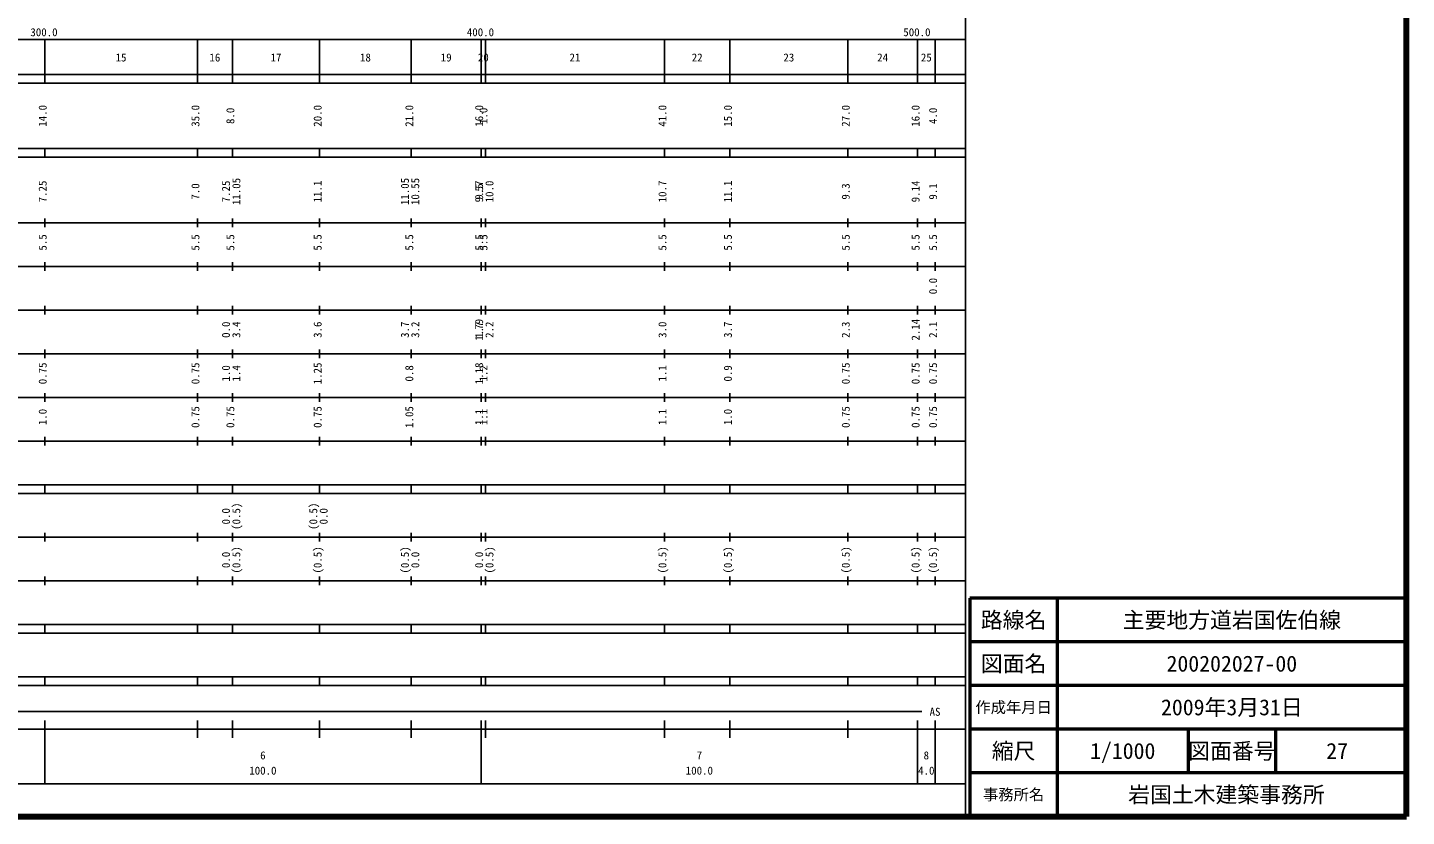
# Model space of a CAD drawing. Units: millimetres on the paper, enlarged 1000 times. Extents: x 40000 to 680000, y 20000 to 380000.
# Drawn here: x 364084 to 680000, y 20000 to 200723 of the extents above; entities that cross this region are included whole.
import ezdxf
from ezdxf.enums import TextEntityAlignment as Align

# ---------------------------------------------------------------- set-up
doc = ezdxf.new("R2010")
doc.units = ezdxf.units.MM
doc.header["$LTSCALE"] = 1000
for name, color, linetype, lineweight in [('M-TTL', 2, 'Continuous', 140), ('M-TTL-BAND', 7, 'Continuous', 25), ('M-TTL-FRAM', 2, 'Continuous', 50), ('M-TTL-LINE', 7, 'Continuous', 50)]:
    doc.layers.add(name, color=color, linetype=linetype, lineweight=lineweight)
doc.layers.add('M-TTL-TXT', color=7, linetype='Continuous')
doc.styles.add('ＭＳ ゴシック', font='')
doc.styles.get('ＭＳ ゴシック').set_extended_font_data('MS Gothic')

msp = doc.modelspace()

# ---------------------------------------------------------------- linework, layer by layer
at = {"layer": 'M-TTL'}
for p, q in [((680000, 20000), (680000, 380000)), ((40000, 20000), (680000, 20000))]:
    msp.add_line(p, q, dxfattribs=at)
at = {"layer": 'M-TTL-BAND'}
for p, q in [((579000, 20000), (579000, 370000)), ((68000, 198000), (579000, 198000)), ((368000, 188000), (368000, 198000)), ((403000, 188000), (403000, 198000)), ((411000, 188000), (411000, 198000)), ((431000, 188000), (431000, 198000)), ((452000, 188000), (452000, 198000)), ((468000, 188000), (468000, 198000)), ((469000, 188000), (469000, 198000)), ((510000, 188000), (510000, 198000)), ((525000, 188000), (525000, 198000)), ((552000, 188000), (552000, 198000)), ((568000, 188000), (568000, 198000)), ((572000, 188000), (572000, 198000)), ((40000, 190000), (579000, 190000)), ((40000, 188000), (579000, 188000)), ((40000, 173000), (579000, 173000)), ((40000, 171000), (579000, 171000)), ((368000, 171000), (368000, 173000)), ((403000, 171000), (403000, 173000)), ((411000, 171000), (411000, 173000)), ((431000, 171000), (431000, 173000)), ((452000, 171000), (452000, 173000)), ((468000, 171000), (468000, 173000)), ((469000, 171000), (469000, 173000)), ((510000, 171000), (510000, 173000)), ((525000, 171000), (525000, 173000)), ((552000, 171000), (552000, 173000)), ((568000, 171000), (568000, 173000)), ((572000, 171000), (572000, 173000)), ((40000, 156000), (579000, 156000)), ((368000, 155000), (368000, 157000)), ((403000, 155000), (403000, 157000)), ((411000, 155000), (411000, 157000)), ((431000, 155000), (431000, 157000)), ((452000, 155000), (452000, 157000)), ((468000, 155000), (468000, 157000)), ((469000, 155000), (469000, 157000)), ((510000, 155000), (510000, 157000)), ((525000, 155000), (525000, 157000)), ((552000, 155000), (552000, 157000)), ((568000, 155000), (568000, 157000)), ((572000, 155000), (572000, 157000)), ((46000, 146000), (579000, 146000)), ((368000, 145000), (368000, 147000)), ((403000, 145000), (403000, 147000)), ((411000, 145000), (411000, 147000)), ((431000, 145000), (431000, 147000)), ((452000, 145000), (452000, 147000)), ((468000, 145000), (468000, 147000)), ((469000, 145000), (469000, 147000)), ((510000, 145000), (510000, 147000)), ((525000, 145000), (525000, 147000)), ((552000, 145000), (552000, 147000)), ((568000, 145000), (568000, 147000)), ((572000, 145000), (572000, 147000)), ((52000, 136000), (579000, 136000)), ((368000, 135000), (368000, 137000)), ((403000, 135000), (403000, 137000)), ((411000, 135000), (411000, 137000)), ((431000, 135000), (431000, 137000)), ((452000, 135000), (452000, 137000)), ((468000, 135000), (468000, 137000)), ((469000, 135000), (469000, 137000)), ((510000, 135000), (510000, 137000)), ((525000, 135000), (525000, 137000)), ((552000, 135000), (552000, 137000)), ((568000, 135000), (568000, 137000)), ((572000, 135000), (572000, 137000)), ((368000, 125000), (368000, 127000)), ((403000, 125000), (403000, 127000)), ((411000, 125000), (411000, 127000)), ((431000, 125000), (431000, 127000)), ((452000, 125000), (452000, 127000)), ((468000, 125000), (468000, 127000)), ((469000, 125000), (469000, 127000)), ((510000, 125000), (510000, 127000)), ((525000, 125000), (525000, 127000)), ((552000, 125000), (552000, 127000)), ((568000, 125000), (568000, 127000)), ((572000, 125000), (572000, 127000)), ((46000, 126000), (579000, 126000)), ((368000, 115000), (368000, 117000)), ((403000, 115000), (403000, 117000)), ((411000, 115000), (411000, 117000)), ((431000, 115000), (431000, 117000)), ((452000, 115000), (452000, 117000)), ((468000, 115000), (468000, 117000)), ((469000, 115000), (469000, 117000)), ((510000, 115000), (510000, 117000)), ((525000, 115000), (525000, 117000)), ((552000, 115000), (552000, 117000)), ((568000, 115000), (568000, 117000)), ((572000, 115000), (572000, 117000)), ((52000, 116000), (579000, 116000)), ((46000, 106000), (579000, 106000)), ((368000, 105000), (368000, 107000)), ((403000, 105000), (403000, 107000)), ((411000, 105000), (411000, 107000)), ((431000, 105000), (431000, 107000)), ((452000, 105000), (452000, 107000)), ((468000, 105000), (468000, 107000)), ((469000, 105000), (469000, 107000)), ((510000, 105000), (510000, 107000)), ((525000, 105000), (525000, 107000)), ((552000, 105000), (552000, 107000)), ((568000, 105000), (568000, 107000)), ((572000, 105000), (572000, 107000)), ((40000, 96000), (579000, 96000)), ((368000, 94000), (368000, 96000)), ((403000, 94000), (403000, 96000)), ((411000, 94000), (411000, 96000)), ((431000, 94000), (431000, 96000)), ((452000, 94000), (452000, 96000)), ((468000, 94000), (468000, 96000)), ((469000, 94000), (469000, 96000)), ((510000, 94000), (510000, 96000)), ((525000, 94000), (525000, 96000)), ((552000, 94000), (552000, 96000)), ((568000, 94000), (568000, 96000)), ((572000, 94000), (572000, 96000)), ((40000, 94000), (579000, 94000)), ((49000, 84000), (579000, 84000)), ((368000, 83000), (368000, 85000)), ((403000, 83000), (403000, 85000)), ((411000, 83000), (411000, 85000)), ((431000, 83000), (431000, 85000)), ((452000, 83000), (452000, 85000)), ((468000, 83000), (468000, 85000)), ((469000, 83000), (469000, 85000)), ((510000, 83000), (510000, 85000)), ((525000, 83000), (525000, 85000)), ((552000, 83000), (552000, 85000)), ((568000, 83000), (568000, 85000)), ((572000, 83000), (572000, 85000)), ((40000, 74000), (579000, 74000)), ((368000, 73000), (368000, 75000)), ((403000, 73000), (403000, 75000)), ((411000, 73000), (411000, 75000)), ((431000, 73000), (431000, 75000)), ((452000, 73000), (452000, 75000)), ((468000, 73000), (468000, 75000)), ((469000, 73000), (469000, 75000)), ((510000, 73000), (510000, 75000)), ((525000, 73000), (525000, 75000)), ((552000, 73000), (552000, 75000)), ((568000, 73000), (568000, 75000)), ((572000, 73000), (572000, 75000)), ((40000, 64000), (579000, 64000)), ((368000, 62000), (368000, 64000)), ((403000, 62000), (403000, 64000)), ((411000, 62000), (411000, 64000)), ((431000, 62000), (431000, 64000)), ((452000, 62000), (452000, 64000)), ((468000, 62000), (468000, 64000)), ((469000, 62000), (469000, 64000)), ((510000, 62000), (510000, 64000)), ((525000, 62000), (525000, 64000)), ((552000, 62000), (552000, 64000)), ((568000, 62000), (568000, 64000)), ((572000, 62000), (572000, 64000)), ((40000, 62000), (579000, 62000)), ((40000, 52000), (579000, 52000)), ((368000, 50000), (368000, 52000)), ((403000, 50000), (403000, 52000)), ((411000, 50000), (411000, 52000)), ((431000, 50000), (431000, 52000)), ((452000, 50000), (452000, 52000)), ((468000, 50000), (468000, 52000)), ((469000, 50000), (469000, 52000)), ((510000, 50000), (510000, 52000)), ((525000, 50000), (525000, 52000)), ((552000, 50000), (552000, 52000)), ((568000, 50000), (568000, 52000)), ((572000, 50000), (572000, 52000)), ((40000, 50000), (579000, 50000)), ((71000, 44000), (569000, 44000)), ((368000, 27500), (368000, 42000)), ((403000, 38000), (403000, 42000)), ((411000, 38000), (411000, 42000)), ((431000, 38000), (431000, 42000)), ((452000, 38000), (452000, 42000)), ((468000, 27500), (468000, 42000)), ((469000, 38000), (469000, 42000)), ((510000, 38000), (510000, 42000)), ((525000, 38000), (525000, 42000)), ((552000, 38000), (552000, 42000)), ((568000, 27500), (568000, 42000)), ((572000, 27500), (572000, 42000)), ((40000, 40000), (579000, 40000)), ((68000, 27500), (579000, 27500))]:
    msp.add_line(p, q, dxfattribs=at)
at = {"layer": 'M-TTL-FRAM'}
for p, q in [((680000, 70000), (580000, 70000)), ((580000, 70000), (580000, 20000))]:
    msp.add_line(p, q, dxfattribs=at)
at = {"layer": 'M-TTL-LINE'}
for p, q in [((600000, 70000), (600000, 20000)), ((680000, 60000), (580000, 60000)), ((680000, 50000), (580000, 50000)), ((680000, 40000), (580000, 40000)), ((630000, 40000), (630000, 30000)), ((650000, 40000), (650000, 30000)), ((680000, 30000), (580000, 30000))]:
    msp.add_line(p, q, dxfattribs=at)

# ---------------------------------------------------------------- texts
at = {"layer": 'M-TTL-BAND', "style": 'ＭＳ ゴシック'}
for s, p in [('300.0', (367844, 198195)), ('400.0', (467844, 198195)), ('500.0', (567844, 198195)), ('15', (385500, 192405)), ('16', (407000, 192405)), ('17', (421000, 192405)), ('18', (441500, 192405)), ('19', (460000, 192405)), ('20', (468500, 192405)), ('21', (489500, 192405)), ('22', (517500, 192405)), ('23', (538500, 192405)), ('24', (560000, 192405)), ('25', (570000, 192405)), ('AS', (572000, 42500)), ('6', (418000, 32523)), ('7', (518000, 32523)), ('8', (570000, 32523)), ('100.0', (418000, 29033)), ('100.0', (518000, 29033)), ('4.0', (570000, 29033))]:
    msp.add_text(s, height=1833, dxfattribs=at).set_placement(p, align=Align.BOTTOM_CENTER)
for s, p in [('14.0', (369000, 180500)), ('35.0', (404000, 180500)), ('8.0', (412000, 180500)), ('20.0', (432000, 180500)), ('21.0', (453000, 180500)), ('16.0', (469000, 180500)), ('1.0', (470000, 180500)), ('41.0', (511000, 180500)), ('15.0', (526000, 180500)), ('27.0', (553000, 180500)), ('16.0', (569000, 180500)), ('4.0', (573000, 180500)), ('7.25', (369000, 163174)), ('7.0', (404000, 163174)), ('7.25', (411000, 163174)), ('11.05', (413370, 163174)), ('11.1', (432000, 163174)), ('11.05', (452000, 163174)), ('10.55', (454370, 163174)), ('9.57', (469000, 163174)), ('9.5', (469000, 163174)), ('10.0', (471370, 163174)), ('10.7', (511000, 163174)), ('11.1', (526000, 163174)), ('9.3', (553000, 163174)), ('9.14', (569000, 163174)), ('9.1', (573000, 163174)), ('5.5', (369000, 151500)), ('5.5', (404000, 151500)), ('5.5', (412000, 151500)), ('5.5', (432000, 151500)), ('5.5', (453000, 151500)), ('5.5', (469000, 151500)), ('5.5', (470000, 151500)), ('5.5', (511000, 151500)), ('5.5', (526000, 151500)), ('5.5', (553000, 151500)), ('5.5', (569000, 151500)), ('5.5', (573000, 151500)), ('0.0', (573000, 141500)), ('0.0', (411000, 131500)), ('3.4', (413370, 131500)), ('3.6', (432000, 131500)), ('3.7', (452000, 131500)), ('3.2', (454370, 131500)), ('1.79', (469000, 131500)), ('1.7', (469000, 131500)), ('2.2', (471370, 131500)), ('3.0', (511000, 131500)), ('3.7', (526000, 131500)), ('2.3', (553000, 131500)), ('2.14', (569000, 131500)), ('2.1', (573000, 131500)), ('0.75', (369000, 121500)), ('0.75', (404000, 121500)), ('1.0', (411000, 121500)), ('1.4', (413370, 121500)), ('1.25', (432000, 121500)), ('0.8', (453000, 121500)), ('1.18', (469000, 121500)), ('1.2', (470000, 121500)), ('1.1', (511000, 121500)), ('0.9', (526000, 121500)), ('0.75', (553000, 121500)), ('0.75', (569000, 121500)), ('0.75', (573000, 121500)), ('0.75', (404000, 111500)), ('0.75', (412000, 111500)), ('0.75', (432000, 111500)), ('1.05', (453000, 111500)), ('0.75', (553000, 111500)), ('0.75', (569000, 111500)), ('0.75', (573000, 111500)), ('1.0', (369000, 111500)), ('1.1', (469000, 111500)), ('1.1', (470000, 111500)), ('1.1', (511000, 111500)), ('1.0', (526000, 111500)), ('0.0', (411000, 88764)), ('(0.5)', (413370, 88764)), ('(0.5)', (431000, 88764)), ('0.0', (433370, 88764)), ('0.0', (411000, 78764)), ('(0.5)', (413370, 78764)), ('(0.5)', (432000, 78764)), ('(0.5)', (452000, 78764)), ('0.0', (454370, 78764)), ('0.0', (469000, 78764)), ('(0.5)', (471370, 78764)), ('(0.5)', (511000, 78764)), ('(0.5)', (526000, 78764)), ('(0.5)', (553000, 78764)), ('(0.5)', (569000, 78764)), ('(0.5)', (573000, 78764))]:
    msp.add_text(s, height=1833, rotation=90, dxfattribs=at).set_placement(p, align=Align.BOTTOM_CENTER)
at = {"layer": 'M-TTL-TXT', "style": 'ＭＳ ゴシック'}
for s, height, p in [('路線名', 3666, (590000, 65000)), ('路線名', 3666, (590000, 65000)), ('主要地方道岩国佐伯線', 3666, (640000, 65000)), ('図面名', 3666, (590000, 55000)), ('図面名', 3666, (590000, 55000)), ('200202027-00', 3666, (640000, 55000)), ('作成年月日', 2566, (590000, 45000)), ('作成年月日', 2566, (590000, 45000)), ('2009年3月31日', 3666, (640000, 45000)), ('縮尺', 3666, (590000, 35000)), ('縮尺', 3666, (590000, 35000)), ('1/1000', 3666, (615000, 35000)), ('図面番号', 3666, (640000, 35000)), ('図面番号', 3666, (640000, 35000)), ('27', 3666, (664125, 35000)), ('事務所名', 2566, (590000, 25000)), ('事務所名', 2566, (590000, 25000)), ('岩国土木建築事務所 ', 3666, (640000, 25000))]:
    msp.add_text(s, height=height, dxfattribs=at).set_placement(p, align=Align.MIDDLE_CENTER)

doc.saveas('drawing.dxf')
